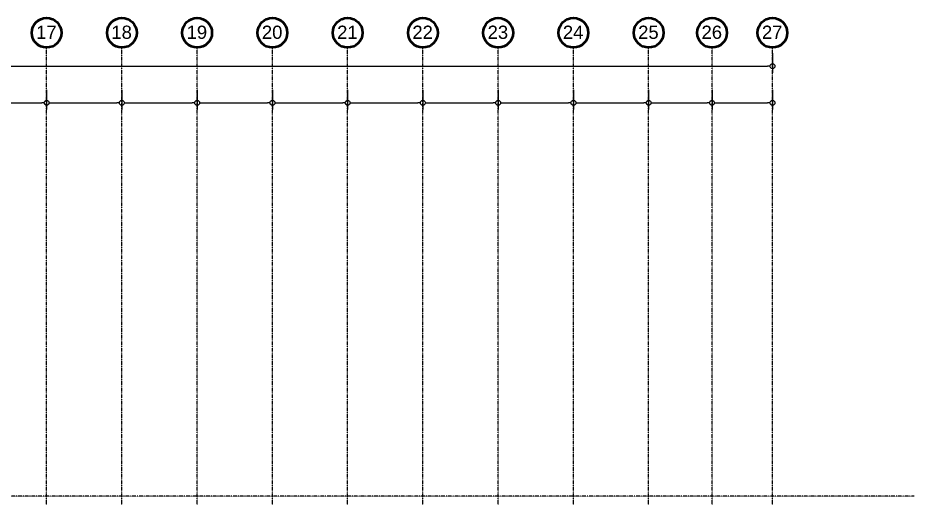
# Model space of a CAD drawing. Header units: millimetres. Extents: x -70132 to 394080, y -1879526 to 121974.
# Drawn here: x 161549 to 297306, y -1381143 to -1308393 of the extents above; entities that cross this region are included whole.
import ezdxf

# ---------------------------------------------------------------- set-up
doc = ezdxf.new("R2010")
doc.units = ezdxf.units.MM
doc.linetypes.add('DPA_Grid _ Level 100', pattern=[10, 5.5, -1.6, 1.3, -1.6])
for name, color, linetype, lineweight in [('A-ANNO-DIMS', 1, 'Continuous', 9), ('S-GRID', 251, 'Continuous', 9), ('S-GRID-IDEN', 3, 'Continuous', 50)]:
    doc.layers.add(name, color=color, linetype=linetype, lineweight=lineweight)
doc.styles.add('Arial_1', font='arial.ttf', dxfattribs={"height": 2000})
doc.styles.add('Arial_2', font='arial.ttf', dxfattribs={"height": 3})
doc.dimstyles.new('DPA-DIM-3_0_C-C', dxfattribs={"dimscale": 304.8, "dimtxt": 1530.3891, "dimasz": 2.46063, "dimexe": 3.28084, "dimexo": 0.0625, "dimgap": 0.82021, "dimtad": 1, "dimdec": 0, "dimzin": 0, "dimdsep": 46, "dimtxsty": 'Arial_2', "dimblk1": 'DOTBLANK', "dimblk2": 'DOTBLANK', "dimsah": 1, "dimcen": 0.09, "dimdle": 3.28084, "dimadec": 8, "dimazin": 0, "dimtfac": 1, "dimtdec": 4, "dimtix": 1, "dimtmove": 0, "dimatfit": 3, "dimfxl": 6.56168, "dimfxlon": 1, "dimtvp": 1, "dimtolj": 1, "dimtzin": 0, "dimarcsym": 2})

# ---------------------------------------------------------------- blocks, each defined once
blk = doc.blocks.new('Grid - 100 Scale-586761-4130-01 MULTIPURPOSE LEVEL- REFLECTED CEILING PLAN')
at = {"layer": 'S-GRID-IDEN'}
blk.add_circle((0, 0), 4.5, dxfattribs=at)
blk = doc.blocks.new('A$C1d97255a')
at = {"layer": 'Defpoints', "color": 250, "linetype": 'DPA_Grid _ Level 100'}
for p, q in [((173095.5, -47274.3), (173095.5, 74011.8)), ((184495.5, -47274.3), (184495.5, 74011.8)), ((195895.5, -47274.3), (195895.5, 74011.8)), ((207295.5, -47274.3), (207295.5, 74011.8)), ((218695.5, -47274.3), (218695.5, 74011.8)), ((230095.5, -47274.3), (230095.5, 74011.8)), ((241495.5, -47274.3), (241495.5, 74011.8)), ((252895.5, -47274.3), (252895.5, 74011.8)), ((264295.5, -47274.3), (264295.5, 74011.8)), ((273895.5, -47274.3), (273895.5, 74011.8)), ((283045.5, -47274.3), (283045.5, 74011.8)), ((304502.9, 6050), (-58435, 6050))]:
    blk.add_line(p, q, dxfattribs=at)
at = {"layer": 'Defpoints', "color": 250, "xscale": 499.9999999999994, "yscale": 499.9999999999994, "zscale": 499.9999999999994}
for p in [(173095.5, 76261.8), (184495.5, 76261.8), (195895.5, 76261.8), (207295.5, 76261.8), (218695.5, 76261.8), (230095.5, 76261.8), (241495.5, 76261.8), (252895.5, 76261.8), (264295.5, 76261.8), (273895.5, 76261.8), (283045.5, 76261.8)]:
    blk.add_blockref('Grid - 100 Scale-586761-4130-01 MULTIPURPOSE LEVEL- REFLECTED CEILING PLAN', p, dxfattribs=at)
at = {"layer": 'Defpoints', "color": 250, "lineweight": 9, "char_height": 2000, "width": 3767.931, "attachment_point": 1, "style": 'Arial_1'}
for s, insert in [('17', (171501.6, 77341.3)), ('18', (182901.6, 77341.3)), ('19', (194301.6, 77341.3)), ('20', (205701.6, 77341.3)), ('21', (217101.6, 77341.3)), ('22', (228501.6, 77341.3)), ('23', (239901.6, 77341.3)), ('24', (251301.6, 77341.3)), ('25', (262701.6, 77341.3)), ('26', (272301.6, 77341.3)), ('27', (281451.6, 77341.3))]:
    blk.add_mtext(s, dxfattribs=dict(at, insert=insert))
blk = doc.blocks.new('_DotBlank')
at = {"color": 0, "linetype": 'ByBlock', "lineweight": -2}
blk.add_line((-0.5, 0), (-1, 0), dxfattribs=at)
blk.add_circle((0, 0), 0.5, dxfattribs=at)
blk = doc.blocks.new('*D1418')
at = {"layer": 'A-ANNO-DIMS', "color": 0, "lineweight": -2, "transparency": 16777216}
for p, q in [((157199, -1319271), (157199, -1322252)), ((165899, -1319271), (165899, -1322252)), ((157949, -1321252), (165149, -1321252))]:
    blk.add_line(p, q, dxfattribs=at)
at = {"layer": 'Defpoints', "color": 0, "transparency": 16777216}
for p in [(157199, -1319252), (165899, -1319252), (165899, -1321252)]:
    blk.add_point(p, dxfattribs=at)
at = {"layer": 'A-ANNO-DIMS', "color": 0, "lineweight": -2, "transparency": 16777216, "xscale": 750, "yscale": 750, "zscale": 750, "rotation": 180}
blk.add_blockref('_DotBlank', (157199, -1321252), dxfattribs=at)
at = {"layer": 'A-ANNO-DIMS', "color": 0, "lineweight": -2, "transparency": 16777216, "xscale": 750, "yscale": 750, "zscale": 750}
blk.add_blockref('_DotBlank', (165899, -1321252), dxfattribs=at)
at = {"layer": 'A-ANNO-DIMS', "color": 0, "transparency": 16777216, "insert": (161549, -1321000), "char_height": 3, "width": 5537.65, "attachment_point": 5, "style": 'Arial_2'}
blk.add_mtext('\\A1;8700', dxfattribs=at)
blk = doc.blocks.new('*D1419')
at = {"layer": 'A-ANNO-DIMS', "color": 0, "lineweight": -2, "transparency": 16777216}
for p, q in [((165899, -1319271), (165899, -1322252)), ((177299, -1319271), (177299, -1322252)), ((166649, -1321252), (176549, -1321252))]:
    blk.add_line(p, q, dxfattribs=at)
at = {"layer": 'Defpoints', "color": 0, "transparency": 16777216}
for p in [(165899, -1319252), (177299, -1319252), (177299, -1321252)]:
    blk.add_point(p, dxfattribs=at)
at = {"layer": 'A-ANNO-DIMS', "color": 0, "lineweight": -2, "transparency": 16777216, "xscale": 750, "yscale": 750, "zscale": 750, "rotation": 180}
blk.add_blockref('_DotBlank', (165899, -1321252), dxfattribs=at)
at = {"layer": 'A-ANNO-DIMS', "color": 0, "lineweight": -2, "transparency": 16777216, "xscale": 750, "yscale": 750, "zscale": 750}
blk.add_blockref('_DotBlank', (177299, -1321252), dxfattribs=at)
at = {"layer": 'A-ANNO-DIMS', "color": 0, "transparency": 16777216, "insert": (171599, -1321000), "char_height": 3, "width": 6922.07, "attachment_point": 5, "style": 'Arial_2'}
blk.add_mtext('\\A1;11400', dxfattribs=at)
blk = doc.blocks.new('*D1420')
at = {"layer": 'A-ANNO-DIMS', "color": 0, "lineweight": -2, "transparency": 16777216}
for p, q in [((177299, -1319271), (177299, -1322252)), ((188699, -1319271), (188699, -1322252)), ((178049, -1321252), (187949, -1321252))]:
    blk.add_line(p, q, dxfattribs=at)
at = {"layer": 'Defpoints', "color": 0, "transparency": 16777216}
for p in [(177299, -1319252), (188699, -1319252), (188699, -1321252)]:
    blk.add_point(p, dxfattribs=at)
at = {"layer": 'A-ANNO-DIMS', "color": 0, "lineweight": -2, "transparency": 16777216, "xscale": 750, "yscale": 750, "zscale": 750, "rotation": 180}
blk.add_blockref('_DotBlank', (177299, -1321252), dxfattribs=at)
at = {"layer": 'A-ANNO-DIMS', "color": 0, "lineweight": -2, "transparency": 16777216, "xscale": 750, "yscale": 750, "zscale": 750}
blk.add_blockref('_DotBlank', (188699, -1321252), dxfattribs=at)
at = {"layer": 'A-ANNO-DIMS', "color": 0, "transparency": 16777216, "insert": (182999, -1321000), "char_height": 3, "width": 6922.07, "attachment_point": 5, "style": 'Arial_2'}
blk.add_mtext('\\A1;11400', dxfattribs=at)
blk = doc.blocks.new('*D1421')
at = {"layer": 'A-ANNO-DIMS', "color": 0, "lineweight": -2, "transparency": 16777216}
for p, q in [((188699, -1319271), (188699, -1322252)), ((200099, -1319271), (200099, -1322252)), ((189449, -1321252), (199349, -1321252))]:
    blk.add_line(p, q, dxfattribs=at)
at = {"layer": 'Defpoints', "color": 0, "transparency": 16777216}
for p in [(188699, -1319252), (200099, -1319252), (200099, -1321252)]:
    blk.add_point(p, dxfattribs=at)
at = {"layer": 'A-ANNO-DIMS', "color": 0, "lineweight": -2, "transparency": 16777216, "xscale": 750, "yscale": 750, "zscale": 750, "rotation": 180}
blk.add_blockref('_DotBlank', (188699, -1321252), dxfattribs=at)
at = {"layer": 'A-ANNO-DIMS', "color": 0, "lineweight": -2, "transparency": 16777216, "xscale": 750, "yscale": 750, "zscale": 750}
blk.add_blockref('_DotBlank', (200099, -1321252), dxfattribs=at)
at = {"layer": 'A-ANNO-DIMS', "color": 0, "transparency": 16777216, "insert": (194399, -1321000), "char_height": 3, "width": 6922.07, "attachment_point": 5, "style": 'Arial_2'}
blk.add_mtext('\\A1;11400', dxfattribs=at)
blk = doc.blocks.new('*D1422')
at = {"layer": 'A-ANNO-DIMS', "color": 0, "lineweight": -2, "transparency": 16777216}
for p, q in [((200099, -1319271), (200099, -1322252)), ((211499, -1319271), (211499, -1322252)), ((200849, -1321252), (210749, -1321252))]:
    blk.add_line(p, q, dxfattribs=at)
at = {"layer": 'Defpoints', "color": 0, "transparency": 16777216}
for p in [(200099, -1319252), (211499, -1319252), (211499, -1321252)]:
    blk.add_point(p, dxfattribs=at)
at = {"layer": 'A-ANNO-DIMS', "color": 0, "lineweight": -2, "transparency": 16777216, "xscale": 750, "yscale": 750, "zscale": 750, "rotation": 180}
blk.add_blockref('_DotBlank', (200099, -1321252), dxfattribs=at)
at = {"layer": 'A-ANNO-DIMS', "color": 0, "lineweight": -2, "transparency": 16777216, "xscale": 750, "yscale": 750, "zscale": 750}
blk.add_blockref('_DotBlank', (211499, -1321252), dxfattribs=at)
at = {"layer": 'A-ANNO-DIMS', "color": 0, "transparency": 16777216, "insert": (205799, -1321000), "char_height": 3, "width": 6922.07, "attachment_point": 5, "style": 'Arial_2'}
blk.add_mtext('\\A1;11400', dxfattribs=at)
blk = doc.blocks.new('*D1423')
at = {"layer": 'A-ANNO-DIMS', "color": 0, "lineweight": -2, "transparency": 16777216}
for p, q in [((211499, -1319271), (211499, -1322252)), ((222899, -1319271), (222899, -1322252)), ((212249, -1321252), (222149, -1321252))]:
    blk.add_line(p, q, dxfattribs=at)
at = {"layer": 'Defpoints', "color": 0, "transparency": 16777216}
for p in [(211499, -1319252), (222899, -1319252), (222899, -1321252)]:
    blk.add_point(p, dxfattribs=at)
at = {"layer": 'A-ANNO-DIMS', "color": 0, "lineweight": -2, "transparency": 16777216, "xscale": 750, "yscale": 750, "zscale": 750, "rotation": 180}
blk.add_blockref('_DotBlank', (211499, -1321252), dxfattribs=at)
at = {"layer": 'A-ANNO-DIMS', "color": 0, "lineweight": -2, "transparency": 16777216, "xscale": 750, "yscale": 750, "zscale": 750}
blk.add_blockref('_DotBlank', (222899, -1321252), dxfattribs=at)
at = {"layer": 'A-ANNO-DIMS', "color": 0, "transparency": 16777216, "insert": (217199, -1321000), "char_height": 3, "width": 6922.07, "attachment_point": 5, "style": 'Arial_2'}
blk.add_mtext('\\A1;11400', dxfattribs=at)
blk = doc.blocks.new('*D1424')
at = {"layer": 'A-ANNO-DIMS', "color": 0, "lineweight": -2, "transparency": 16777216}
for p, q in [((222899, -1319271), (222899, -1322252)), ((234299, -1319271), (234299, -1322252)), ((223649, -1321252), (233549, -1321252))]:
    blk.add_line(p, q, dxfattribs=at)
at = {"layer": 'Defpoints', "color": 0, "transparency": 16777216}
for p in [(222899, -1319252), (234299, -1319252), (234299, -1321252)]:
    blk.add_point(p, dxfattribs=at)
at = {"layer": 'A-ANNO-DIMS', "color": 0, "lineweight": -2, "transparency": 16777216, "xscale": 750, "yscale": 750, "zscale": 750, "rotation": 180}
blk.add_blockref('_DotBlank', (222899, -1321252), dxfattribs=at)
at = {"layer": 'A-ANNO-DIMS', "color": 0, "lineweight": -2, "transparency": 16777216, "xscale": 750, "yscale": 750, "zscale": 750}
blk.add_blockref('_DotBlank', (234299, -1321252), dxfattribs=at)
at = {"layer": 'A-ANNO-DIMS', "color": 0, "transparency": 16777216, "insert": (228599, -1321000), "char_height": 3, "width": 6922.07, "attachment_point": 5, "style": 'Arial_2'}
blk.add_mtext('\\A1;11400', dxfattribs=at)
blk = doc.blocks.new('*D1425')
at = {"layer": 'A-ANNO-DIMS', "color": 0, "lineweight": -2, "transparency": 16777216}
for p, q in [((234299, -1319271), (234299, -1322252)), ((245699, -1319271), (245699, -1322252)), ((235049, -1321252), (244949, -1321252))]:
    blk.add_line(p, q, dxfattribs=at)
at = {"layer": 'Defpoints', "color": 0, "transparency": 16777216}
for p in [(234299, -1319252), (245699, -1319252), (245699, -1321252)]:
    blk.add_point(p, dxfattribs=at)
at = {"layer": 'A-ANNO-DIMS', "color": 0, "lineweight": -2, "transparency": 16777216, "xscale": 750, "yscale": 750, "zscale": 750, "rotation": 180}
blk.add_blockref('_DotBlank', (234299, -1321252), dxfattribs=at)
at = {"layer": 'A-ANNO-DIMS', "color": 0, "lineweight": -2, "transparency": 16777216, "xscale": 750, "yscale": 750, "zscale": 750}
blk.add_blockref('_DotBlank', (245699, -1321252), dxfattribs=at)
at = {"layer": 'A-ANNO-DIMS', "color": 0, "transparency": 16777216, "insert": (239999, -1321000), "char_height": 3, "width": 6922.07, "attachment_point": 5, "style": 'Arial_2'}
blk.add_mtext('\\A1;11400', dxfattribs=at)
blk = doc.blocks.new('*D1426')
at = {"layer": 'A-ANNO-DIMS', "color": 0, "lineweight": -2, "transparency": 16777216}
for p, q in [((245699, -1319271), (245699, -1322252)), ((257099, -1319271), (257099, -1322252)), ((246449, -1321252), (256349, -1321252))]:
    blk.add_line(p, q, dxfattribs=at)
at = {"layer": 'Defpoints', "color": 0, "transparency": 16777216}
for p in [(245699, -1319252), (257099, -1319252), (257099, -1321252)]:
    blk.add_point(p, dxfattribs=at)
at = {"layer": 'A-ANNO-DIMS', "color": 0, "lineweight": -2, "transparency": 16777216, "xscale": 750, "yscale": 750, "zscale": 750, "rotation": 180}
blk.add_blockref('_DotBlank', (245699, -1321252), dxfattribs=at)
at = {"layer": 'A-ANNO-DIMS', "color": 0, "lineweight": -2, "transparency": 16777216, "xscale": 750, "yscale": 750, "zscale": 750}
blk.add_blockref('_DotBlank', (257099, -1321252), dxfattribs=at)
at = {"layer": 'A-ANNO-DIMS', "color": 0, "transparency": 16777216, "insert": (251399, -1321000), "char_height": 3, "width": 6922.07, "attachment_point": 5, "style": 'Arial_2'}
blk.add_mtext('\\A1;11400', dxfattribs=at)
blk = doc.blocks.new('*D1427')
at = {"layer": 'A-ANNO-DIMS', "color": 0, "lineweight": -2, "transparency": 16777216}
for p, q in [((257099, -1319271), (257099, -1322252)), ((266699, -1319271), (266699, -1322252)), ((257849, -1321252), (265949, -1321252))]:
    blk.add_line(p, q, dxfattribs=at)
at = {"layer": 'Defpoints', "color": 0, "transparency": 16777216}
for p in [(257099, -1319252), (266699, -1319252), (266699, -1321252)]:
    blk.add_point(p, dxfattribs=at)
at = {"layer": 'A-ANNO-DIMS', "color": 0, "lineweight": -2, "transparency": 16777216, "xscale": 750, "yscale": 750, "zscale": 750, "rotation": 180}
blk.add_blockref('_DotBlank', (257099, -1321252), dxfattribs=at)
at = {"layer": 'A-ANNO-DIMS', "color": 0, "lineweight": -2, "transparency": 16777216, "xscale": 750, "yscale": 750, "zscale": 750}
blk.add_blockref('_DotBlank', (266699, -1321252), dxfattribs=at)
at = {"layer": 'A-ANNO-DIMS', "color": 0, "transparency": 16777216, "insert": (261899, -1321000), "char_height": 3, "width": 5537.65, "attachment_point": 5, "style": 'Arial_2'}
blk.add_mtext('\\A1;9600', dxfattribs=at)
blk = doc.blocks.new('*D1428')
at = {"layer": 'A-ANNO-DIMS', "color": 0, "lineweight": -2, "transparency": 16777216}
for p, q in [((266699, -1319271), (266699, -1322252)), ((275849, -1319271), (275849, -1322252)), ((267449, -1321252), (275099, -1321252))]:
    blk.add_line(p, q, dxfattribs=at)
at = {"layer": 'Defpoints', "color": 0, "transparency": 16777216}
for p in [(266699, -1319252), (275849, -1319252), (275849, -1321252)]:
    blk.add_point(p, dxfattribs=at)
at = {"layer": 'A-ANNO-DIMS', "color": 0, "lineweight": -2, "transparency": 16777216, "xscale": 750, "yscale": 750, "zscale": 750, "rotation": 180}
blk.add_blockref('_DotBlank', (266699, -1321252), dxfattribs=at)
at = {"layer": 'A-ANNO-DIMS', "color": 0, "lineweight": -2, "transparency": 16777216, "xscale": 750, "yscale": 750, "zscale": 750}
blk.add_blockref('_DotBlank', (275849, -1321252), dxfattribs=at)
at = {"layer": 'A-ANNO-DIMS', "color": 0, "transparency": 16777216, "insert": (271274, -1321000), "char_height": 3, "width": 5537.65, "attachment_point": 5, "style": 'Arial_2'}
blk.add_mtext('\\A1;9150', dxfattribs=at)
blk = doc.blocks.new('*D1403')
at = {"layer": 'A-ANNO-DIMS', "color": 0, "lineweight": -2, "transparency": 16777216}
for p, q in [((-22201, -1313726), (-22201, -1316707)), ((275849, -1313726), (275849, -1316707)), ((-21451, -1315707), (275099, -1315707))]:
    blk.add_line(p, q, dxfattribs=at)
at = {"layer": 'Defpoints', "color": 0, "transparency": 16777216}
for p in [(-22201, -1313707), (275849, -1313707), (275849, -1315707)]:
    blk.add_point(p, dxfattribs=at)
at = {"layer": 'A-ANNO-DIMS', "color": 0, "lineweight": -2, "transparency": 16777216, "xscale": 750, "yscale": 750, "zscale": 750, "rotation": 180}
blk.add_blockref('_DotBlank', (-22201, -1315707), dxfattribs=at)
at = {"layer": 'A-ANNO-DIMS', "color": 0, "lineweight": -2, "transparency": 16777216, "xscale": 750, "yscale": 750, "zscale": 750}
blk.add_blockref('_DotBlank', (275849, -1315707), dxfattribs=at)
at = {"layer": 'A-ANNO-DIMS', "color": 0, "transparency": 16777216, "insert": (126824, -1315456), "char_height": 3, "width": 8306.48, "attachment_point": 5, "style": 'Arial_2'}
blk.add_mtext('\\A1;298050', dxfattribs=at)

msp = doc.modelspace()

# ---------------------------------------------------------------- linework, layer by layer
at = {"layer": 'S-GRID', "linetype": 'DPA_Grid _ Level 100'}
for p, q in [((165898.6, -1434179.5), (165898.6, -1312893.3)), ((177298.6, -1434179.5), (177298.6, -1312893.3)), ((188698.6, -1434179.5), (188698.6, -1312893.3)), ((200098.6, -1434179.5), (200098.6, -1312893.3)), ((211498.6, -1434179.5), (211498.6, -1312893.3)), ((222898.6, -1434179.5), (222898.6, -1312893.3)), ((234298.6, -1434179.5), (234298.6, -1312893.3)), ((245698.6, -1434179.5), (245698.6, -1312893.3)), ((257098.6, -1434179.5), (257098.6, -1312893.3)), ((266698.6, -1434179.5), (266698.6, -1312893.3)), ((275848.6, -1434179.5), (275848.6, -1312893.3))]:
    msp.add_line(p, q, dxfattribs=at)

# ---------------------------------------------------------------- block references
at = {"linetype": 'ByBlock'}
msp.add_blockref('A$C1d97255a', (-7197, -1386905.2), dxfattribs=at)
at = {"layer": 'S-GRID-IDEN', "xscale": 499.9999999999994, "yscale": 499.9999999999994, "zscale": 499.9999999999994}
for p in [(165898.6, -1310643.3), (177298.6, -1310643.3), (188698.6, -1310643.3), (200098.6, -1310643.3), (211498.6, -1310643.3), (222898.6, -1310643.3), (234298.6, -1310643.3), (245698.6, -1310643.3), (257098.6, -1310643.3), (266698.6, -1310643.3), (275848.6, -1310643.3)]:
    msp.add_blockref('Grid - 100 Scale-586761-4130-01 MULTIPURPOSE LEVEL- REFLECTED CEILING PLAN', p, dxfattribs=at)

# ---------------------------------------------------------------- texts
at = {"layer": 'S-GRID-IDEN', "lineweight": 9, "char_height": 2000, "width": 3767.931, "attachment_point": 1, "style": 'Arial_1'}
for s, insert in [('17', (164304.6, -1309563.9)), ('18', (175704.6, -1309563.9)), ('19', (187104.6, -1309563.9)), ('20', (198504.6, -1309563.9)), ('21', (209904.6, -1309563.9)), ('22', (221304.6, -1309563.9)), ('23', (232704.6, -1309563.9)), ('24', (244104.6, -1309563.9)), ('25', (255504.6, -1309563.9)), ('26', (265104.6, -1309563.9)), ('27', (274254.6, -1309563.9))]:
    msp.add_mtext(s, dxfattribs=dict(at, insert=insert))

# ---------------------------------------------------------------- dimensions: what is measured, and where the dimension line sits
at = {"layer": 'A-ANNO-DIMS'}
for base, p1, p2, override, picture, middle in [((275848.6, -1315707.3), (-22201.4, -1313707.3), (275848.6, -1313707.3), {"dimpost": '<>', "dimfxl": 298050}, '*D1403', (126823.6, -1315455.7)), ((165898.6, -1321251.6), (157198.6, -1319251.6), (165898.6, -1319251.6), {"dimpost": '<>', "dimfxl": 8700}, '*D1418', (161548.6, -1321000.1)), ((177298.6, -1321251.6), (165898.6, -1319251.6), (177298.6, -1319251.6), {"dimpost": '<>', "dimfxl": 11400}, '*D1419', (171598.6, -1321000.1)), ((188698.6, -1321251.6), (177298.6, -1319251.6), (188698.6, -1319251.6), {"dimpost": '<>', "dimfxl": 11400}, '*D1420', (182998.6, -1321000.1)), ((200098.6, -1321251.6), (188698.6, -1319251.6), (200098.6, -1319251.6), {"dimpost": '<>', "dimfxl": 11400}, '*D1421', (194398.6, -1321000.1)), ((211498.6, -1321251.6), (200098.6, -1319251.6), (211498.6, -1319251.6), {"dimpost": '<>', "dimfxl": 11400}, '*D1422', (205798.6, -1321000.1)), ((222898.6, -1321251.6), (211498.6, -1319251.6), (222898.6, -1319251.6), {"dimpost": '<>', "dimfxl": 11400}, '*D1423', (217198.6, -1321000.1)), ((234298.6, -1321251.6), (222898.6, -1319251.6), (234298.6, -1319251.6), {"dimpost": '<>', "dimfxl": 11400}, '*D1424', (228598.6, -1321000.1)), ((245698.6, -1321251.6), (234298.6, -1319251.6), (245698.6, -1319251.6), {"dimpost": '<>', "dimfxl": 11400}, '*D1425', (239998.6, -1321000.1)), ((257098.6, -1321251.6), (245698.6, -1319251.6), (257098.6, -1319251.6), {"dimpost": '<>', "dimfxl": 11400}, '*D1426', (251398.6, -1321000.1)), ((266698.6, -1321251.6), (257098.6, -1319251.6), (266698.6, -1319251.6), {"dimpost": '<>', "dimfxl": 9600}, '*D1427', (261898.6, -1321000.1)), ((275848.6, -1321251.6), (266698.6, -1319251.6), (275848.6, -1319251.6), {"dimpost": '<>', "dimfxl": 9150}, '*D1428', (271273.6, -1321000.1))]:
    dim = msp.add_linear_dim(base=base, p1=p1, p2=p2, dimstyle='DPA-DIM-3_0_C-C', override=override, dxfattribs=at)
    dim.commit()
    dim.dimension.update_dxf_attribs({"geometry": picture, "text_midpoint": middle})

doc.saveas('drawing.dxf')
